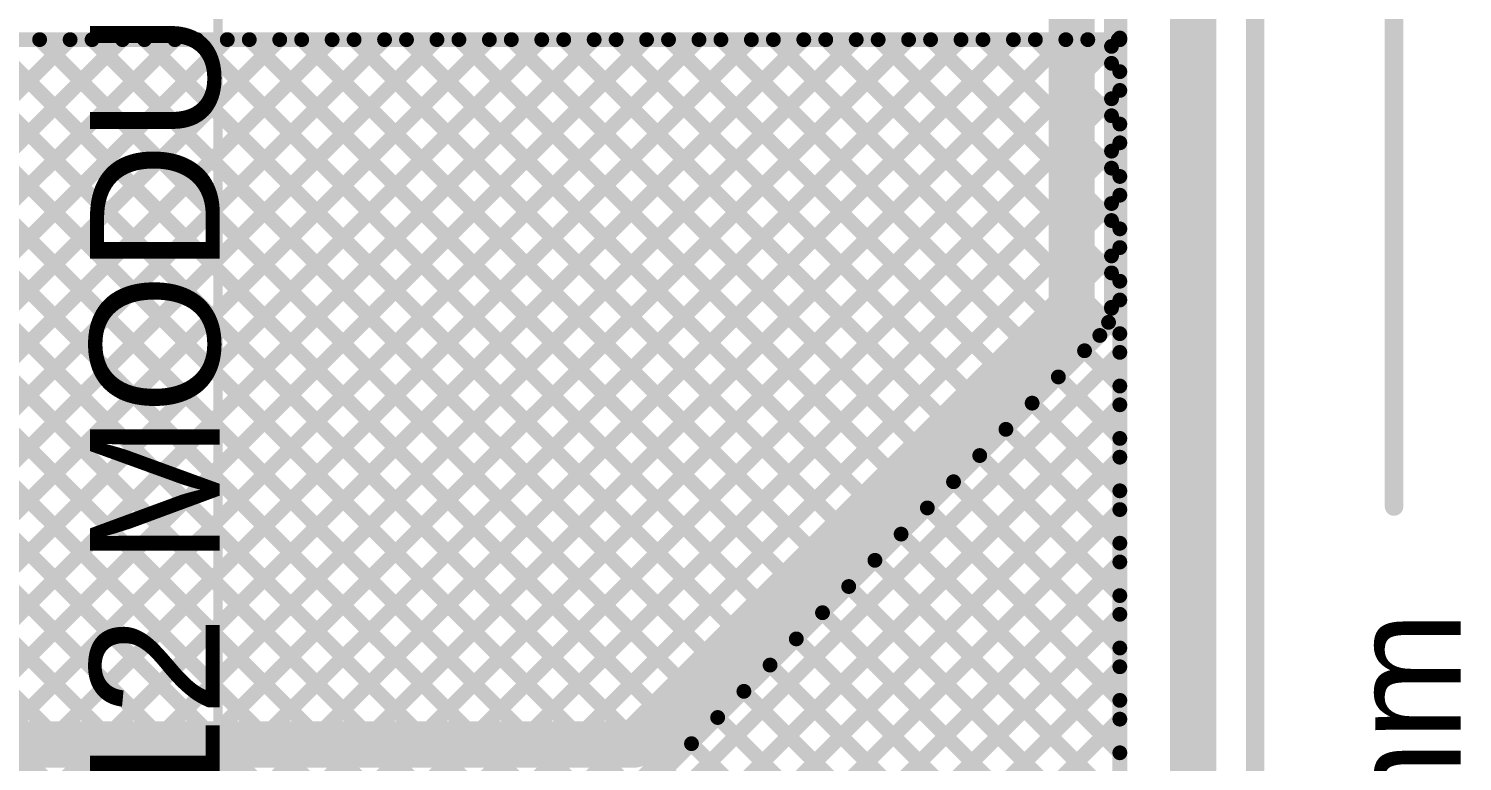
# Model space of a CAD drawing. Header units: millimetres. Extents: x -0.01 to 3.73, y -0.01 to 3.05.
# Drawn here: x 2.959 to 3.733, y 1.53 to 1.925 of the extents above; entities that cross this region are included whole.
import ezdxf

# ---------------------------------------------------------------- set-up
doc = ezdxf.new("R2010")
doc.units = ezdxf.units.MM
doc.header["$MEASUREMENT"] = 0
for name, color, linetype in [('BottomLayer', 5, 'Continuous'), ('Mechanical1', 6, 'Continuous'), ('Mechanical2', 216, 'Continuous'), ('TopLayer', 1, 'Continuous'), ('TopOverlay', 2, 'Continuous')]:
    doc.layers.add(name, color=color, linetype=linetype)
doc.styles.add('Arial', font='', dxfattribs={"height": 0.2})
doc.styles.get('Arial').set_extended_font_data('Arial')

# ---------------------------------------------------------------- blocks, each defined once
blk = doc.blocks.new('HC_12_M______8')
at = {"layer": 'TopOverlay', "const_width": 0.005}
for points in [[(1.07874, 0), (0, 0)], [(1.07874, -0.51968), (0, -0.51968)]]:
    blk.add_lwpolyline(points, dxfattribs=at)

msp = doc.modelspace()

# ---------------------------------------------------------------- linework, layer by layer
at = {"layer": 'BottomLayer'}
for points, const_width in [([(3.522, 1.775), (3.522, 2.20872)], 0.025), ([(3.5435, 1.775), (3.5435, 2.18398)], 0.008), ([(3.548, 0.1162), (3.548, 2.18398)], 0.008), ([(3.5435, 1.91586), (3.548, 1.92036)], 0.008), ([(3.5435, 1.9067), (3.548, 1.9022)], 0.008), ([(3.5435, 1.88758), (3.548, 1.89208)], 0.008), ([(3.5435, 1.87841), (3.548, 1.87391)], 0.008), ([(3.5435, 1.85929), (3.548, 1.86379)], 0.008), ([(3.5435, 1.85013), (3.548, 1.84563)], 0.008), ([(3.5435, 1.83101), (3.548, 1.83551)], 0.008), ([(3.5435, 1.82184), (3.548, 1.81734)], 0.008), ([(3.5435, 1.80273), (3.548, 1.80723)], 0.008), ([(3.5435, 1.79356), (3.548, 1.78906)], 0.008), ([(3.286, 1.539), (3.522, 1.775)], 0.025), ([(3.54349, 1.77443), (3.548, 1.77894)], 0.008), ([(3.5419, 1.76687), (3.548, 1.76078)], 0.008), ([(3.3012, 1.5238), (3.5372, 1.7598)], 0.008), ([(2.6595, 0.86216), (3.548, 1.75066)], 0.008), ([(3.52895, 1.75154), (3.548, 1.73249)], 0.008), ([(3.51481, 1.7374), (3.548, 1.70421)], 0.008), ([(2.6595, 0.83387), (3.548, 1.72237)], 0.008), ([(3.50066, 1.72326), (3.548, 1.67592)], 0.008), ([(3.48652, 1.70912), (3.548, 1.64764)], 0.008), ([(3.25816, 1.40425), (3.548, 1.69409)], 0.008), ([(3.47238, 1.69497), (3.548, 1.61935)], 0.008), ([(3.45824, 1.68083), (3.548, 1.59107)], 0.008), ([(3.29509, 1.4129), (3.548, 1.6658)], 0.008), ([(3.4441, 1.66669), (3.548, 1.56279)], 0.008), ([(3.42995, 1.65255), (3.548, 1.5345)], 0.008), ([(3.31595, 1.40547), (3.548, 1.63752)], 0.008), ([(3.41581, 1.63841), (3.548, 1.50622)], 0.008), ([(3.40167, 1.62426), (3.548, 1.47793)], 0.008), ([(3.33073, 1.39197), (3.548, 1.60924)], 0.008), ([(3.38753, 1.61012), (3.548, 1.44965)], 0.008), ([(3.37338, 1.59598), (3.548, 1.42136)], 0.008), ([(3.35924, 1.58184), (3.548, 1.39308)], 0.008), ([(3.37305, 1.406), (3.548, 1.58095)], 0.008), ([(3.3451, 1.56769), (3.50104, 1.41175)], 0.008), ([(3.33096, 1.55355), (3.47323, 1.41128)], 0.008), ([(3.40172, 1.40638), (3.548, 1.55267)], 0.008), ([(2.84, 1.539), (3.286, 1.539)], 0.025), ([(3.31682, 1.53941), (3.4546, 1.40163)], 0.008)]:
    msp.add_lwpolyline(points, dxfattribs=dict(at, const_width=const_width))
for points, const_width in [([(3.5415, 1.91586, 1), (3.5455, 1.91586, 1)], 0.004), ([(3.546, 1.92036, 1), (3.55, 1.92036, 1)], 0.004), ([(3.5415, 1.9067, 1), (3.5455, 1.9067, 1)], 0.004), ([(3.546, 1.9022, 1), (3.55, 1.9022, 1)], 0.004), ([(3.546, 1.89208, 1), (3.55, 1.89208, 1)], 0.004), ([(3.5415, 1.88758, 1), (3.5455, 1.88758, 1)], 0.004), ([(3.5415, 1.87841, 1), (3.5455, 1.87841, 1)], 0.004), ([(3.546, 1.87391, 1), (3.55, 1.87391, 1)], 0.004), ([(3.546, 1.86379, 1), (3.55, 1.86379, 1)], 0.004), ([(3.5415, 1.85929, 1), (3.5455, 1.85929, 1)], 0.004), ([(3.5415, 1.85013, 1), (3.5455, 1.85013, 1)], 0.004), ([(3.546, 1.84563, 1), (3.55, 1.84563, 1)], 0.004), ([(3.5415, 1.83101, 1), (3.5455, 1.83101, 1)], 0.004), ([(3.546, 1.83551, 1), (3.55, 1.83551, 1)], 0.004), ([(3.5415, 1.82184, 1), (3.5455, 1.82184, 1)], 0.004), ([(3.546, 1.81734, 1), (3.55, 1.81734, 1)], 0.004), ([(3.546, 1.80723, 1), (3.55, 1.80723, 1)], 0.004), ([(3.5415, 1.80273, 1), (3.5455, 1.80273, 1)], 0.004), ([(3.5415, 1.79356, 1), (3.5455, 1.79356, 1)], 0.004), ([(3.51575, 1.775, 1), (3.52825, 1.775, 1)], 0.0125), ([(3.51575, 1.775, 1), (3.52825, 1.775, 1)], 0.0125), ([(3.546, 1.78906, 1), (3.55, 1.78906, 1)], 0.004), ([(3.546, 1.77894, 1), (3.55, 1.77894, 1)], 0.004), ([(3.54149, 1.77443, 1), (3.54549, 1.77443, 1)], 0.004), ([(3.5415, 1.775, 1), (3.5455, 1.775, 1)], 0.004), ([(3.5415, 1.775, 1), (3.5455, 1.775, 1)], 0.004), ([(3.5415, 1.775, 1), (3.5455, 1.775, 1)], 0.004), ([(3.5399, 1.76687, 1), (3.5439, 1.76687, 1)], 0.004), ([(3.546, 1.76078, 1), (3.55, 1.76078, 1)], 0.004), ([(3.5352, 1.7598, 1), (3.5392, 1.7598, 1)], 0.004), ([(3.5352, 1.7598, 1), (3.5392, 1.7598, 1)], 0.004), ([(3.5352, 1.7598, 1), (3.5392, 1.7598, 1)], 0.004), ([(3.52695, 1.75154, 1), (3.53095, 1.75154, 1)], 0.004), ([(3.546, 1.75066, 1), (3.55, 1.75066, 1)], 0.004), ([(3.51281, 1.7374, 1), (3.51681, 1.7374, 1)], 0.004), ([(3.546, 1.73249, 1), (3.55, 1.73249, 1)], 0.004), ([(3.49866, 1.72326, 1), (3.50266, 1.72326, 1)], 0.004), ([(3.546, 1.72237, 1), (3.55, 1.72237, 1)], 0.004), ([(3.48452, 1.70912, 1), (3.48852, 1.70912, 1)], 0.004), ([(3.546, 1.70421, 1), (3.55, 1.70421, 1)], 0.004), ([(3.47038, 1.69497, 1), (3.47438, 1.69497, 1)], 0.004), ([(3.546, 1.69409, 1), (3.55, 1.69409, 1)], 0.004), ([(3.45624, 1.68083, 1), (3.46024, 1.68083, 1)], 0.004), ([(3.546, 1.67592, 1), (3.55, 1.67592, 1)], 0.004), ([(3.4421, 1.66669, 1), (3.4461, 1.66669, 1)], 0.004), ([(3.546, 1.6658, 1), (3.55, 1.6658, 1)], 0.004), ([(3.42795, 1.65255, 1), (3.43195, 1.65255, 1)], 0.004), ([(3.546, 1.64764, 1), (3.55, 1.64764, 1)], 0.004), ([(3.41381, 1.63841, 1), (3.41781, 1.63841, 1)], 0.004), ([(3.546, 1.63752, 1), (3.55, 1.63752, 1)], 0.004), ([(3.39967, 1.62426, 1), (3.40367, 1.62426, 1)], 0.004), ([(3.546, 1.61935, 1), (3.55, 1.61935, 1)], 0.004), ([(3.38553, 1.61012, 1), (3.38953, 1.61012, 1)], 0.004), ([(3.546, 1.60924, 1), (3.55, 1.60924, 1)], 0.004), ([(3.37138, 1.59598, 1), (3.37538, 1.59598, 1)], 0.004), ([(3.546, 1.59107, 1), (3.55, 1.59107, 1)], 0.004), ([(3.35724, 1.58184, 1), (3.36124, 1.58184, 1)], 0.004), ([(3.546, 1.58095, 1), (3.55, 1.58095, 1)], 0.004), ([(3.3431, 1.56769, 1), (3.3471, 1.56769, 1)], 0.004), ([(3.546, 1.56279, 1), (3.55, 1.56279, 1)], 0.004), ([(3.32896, 1.55355, 1), (3.33296, 1.55355, 1)], 0.004), ([(3.546, 1.55267, 1), (3.55, 1.55267, 1)], 0.004), ([(3.27975, 1.539, 1), (3.29225, 1.539, 1)], 0.0125), ([(3.27975, 1.539, 1), (3.29225, 1.539, 1)], 0.0125), ([(3.31482, 1.53941, 1), (3.31882, 1.53941, 1)], 0.004), ([(3.546, 1.5345, 1), (3.55, 1.5345, 1)], 0.004)]:
    msp.add_lwpolyline(points, format="xyb", close=True, dxfattribs=dict(at, const_width=const_width))
at = {"layer": 'BottomLayer', "const_width": 0.008}
msp.add_lwpolyline([(3.5435, 1.775, -0.198912), (3.5372, 1.7598)], format="xyb", dxfattribs=at)
msp.add_lwpolyline([(3.5435, 1.775, -0.198912), (3.5372, 1.7598)], format="xyb", dxfattribs=at)
at = {"layer": 'Mechanical1', "const_width": 0.01}
msp.add_lwpolyline([(3.696, 1.66744), (3.696, 2.945)], dxfattribs=at)
at = {"layer": 'Mechanical1', "const_width": 0.005}
msp.add_lwpolyline([(3.6935, 1.66744, 1), (3.6985, 1.66744, 1)], format="xyb", close=True, dxfattribs=at)
at = {"layer": 'Mechanical2', "const_width": 0.01}
msp.add_lwpolyline([(3.621, 2.945), (3.621, 0)], dxfattribs=at)
at = {"layer": 'TopLayer'}
for points, const_width in [([(3.5875, 1.21685), (3.5875, 1.942)], 0.025), ([(2.18712, 1.9195), (3.548, 1.9195)], 0.008), ([(2.7372, 1.33584), (3.32086, 1.9195)], 0.008), ([(2.7372, 1.36412), (3.29258, 1.9195)], 0.008), ([(2.7372, 1.30755), (3.34915, 1.9195)], 0.008), ([(2.74012, 1.67817), (2.98145, 1.9195)], 0.008), ([(2.74191, 1.56682), (3.09459, 1.9195)], 0.008), ([(2.74191, 1.5951), (3.0663, 1.9195)], 0.008), ([(2.74191, 1.53853), (3.12287, 1.9195)], 0.008), ([(2.74191, 1.62339), (3.03802, 1.9195)], 0.008), ([(2.74191, 1.65167), (3.00973, 1.9195)], 0.008), ([(2.74191, 1.45368), (3.20772, 1.9195)], 0.008), ([(2.74191, 1.48196), (3.17944, 1.9195)], 0.008), ([(2.74191, 1.4254), (3.23601, 1.9195)], 0.008), ([(2.74191, 1.51025), (3.15116, 1.9195)], 0.008), ([(2.74191, 1.39711), (3.26429, 1.9195)], 0.008), ([(2.75593, 1.298), (3.37743, 1.9195)], 0.008), ([(2.78422, 1.298), (3.40572, 1.9195)], 0.008), ([(2.8125, 1.298), (3.434, 1.9195)], 0.008), ([(2.84078, 1.298), (3.46228, 1.9195)], 0.008), ([(2.86907, 1.298), (3.49057, 1.9195)], 0.008), ([(2.88016, 1.9195), (3.32216, 1.4775)], 0.008), ([(2.89735, 1.298), (3.51885, 1.9195)], 0.008), ([(2.90844, 1.9195), (3.35044, 1.4775)], 0.008), ([(2.92564, 1.298), (3.54714, 1.9195)], 0.008), ([(2.93673, 1.9195), (3.37873, 1.4775)], 0.008), ([(2.96501, 1.9195), (3.40701, 1.4775)], 0.008), ([(2.99329, 1.9195), (3.43529, 1.4775)], 0.008), ([(3.02158, 1.9195), (3.46359, 1.47749)], 0.008), ([(3.04986, 1.9195), (3.548, 1.42136)], 0.008), ([(3.07815, 1.9195), (3.548, 1.44965)], 0.008), ([(3.10643, 1.9195), (3.548, 1.47793)], 0.008), ([(3.13472, 1.9195), (3.548, 1.50622)], 0.008), ([(3.163, 1.9195), (3.548, 1.5345)], 0.008), ([(3.19129, 1.9195), (3.548, 1.56279)], 0.008), ([(3.21957, 1.9195), (3.548, 1.59107)], 0.008), ([(3.24785, 1.9195), (3.548, 1.61935)], 0.008), ([(3.27614, 1.9195), (3.548, 1.64764)], 0.008), ([(3.30442, 1.9195), (3.548, 1.67592)], 0.008), ([(3.33271, 1.9195), (3.548, 1.70421)], 0.008), ([(3.36099, 1.9195), (3.548, 1.73249)], 0.008), ([(3.38928, 1.9195), (3.548, 1.76078)], 0.008), ([(3.41756, 1.9195), (3.548, 1.78906)], 0.008), ([(3.44584, 1.9195), (3.548, 1.81734)], 0.008), ([(3.47413, 1.9195), (3.548, 1.84563)], 0.008), ([(3.50241, 1.9195), (3.548, 1.87391)], 0.008), ([(3.5307, 1.9195), (3.548, 1.9022)], 0.008), ([(3.548, 1.30913), (3.548, 1.9195)], 0.008), ([(2.87196, 1.89941), (3.29814, 1.47323)], 0.008), ([(3.11729, 1.46137), (3.548, 1.89208)], 0.008), ([(2.87196, 1.87113), (3.28384, 1.45925)], 0.008), ([(3.14129, 1.45709), (3.548, 1.86379)], 0.008), ([(2.87196, 1.84284), (3.27002, 1.44479)], 0.008), ([(2.82696, 1.83128), (3.25573, 1.40251)], 0.008), ([(2.85113, 1.83539), (3.2665, 1.42002)], 0.008), ([(3.15748, 1.44499), (3.548, 1.83551)], 0.008), ([(2.8195, 1.81045), (3.24233, 1.38762)], 0.008), ([(3.1675, 1.42672), (3.548, 1.80723)], 0.008), ([(2.81815, 1.78351), (3.14909, 1.45258)], 0.008), ([(3.16698, 1.39792), (3.548, 1.77894)], 0.008), ([(2.80539, 1.76799), (3.11261, 1.46077)], 0.008), ([(2.79125, 1.75385), (3.09274, 1.45236)], 0.008), ([(3.041, 1.24366), (3.548, 1.75066)], 0.008), ([(2.77711, 1.7397), (3.07929, 1.43752)], 0.008), ([(2.76297, 1.72556), (3.07277, 1.41576)], 0.008), ([(3.30024, 1.47461), (3.548, 1.72237)], 0.008), ([(3.33141, 1.4775), (3.548, 1.69409)], 0.008), ([(3.3597, 1.4775), (3.548, 1.6658)], 0.008), ([(3.38798, 1.4775), (3.548, 1.63752)], 0.008), ([(3.41626, 1.4775), (3.548, 1.60924)], 0.008), ([(3.44455, 1.4775), (3.548, 1.58095)], 0.008), ([(3.47121, 1.47587), (3.548, 1.55267)], 0.008)]:
    msp.add_lwpolyline(points, dxfattribs=dict(at, const_width=const_width))
at = {"layer": 'TopLayer', "const_width": 0.004}
for points in [[(2.96301, 1.9195, 1), (2.96701, 1.9195, 1)], [(2.97945, 1.9195, 1), (2.98345, 1.9195, 1)], [(2.9913, 1.9195, 1), (2.9953, 1.9195, 1)], [(3.00773, 1.9195, 1), (3.01173, 1.9195, 1)], [(3.01958, 1.9195, 1), (3.02358, 1.9195, 1)], [(3.03602, 1.9195, 1), (3.04002, 1.9195, 1)], [(3.04786, 1.9195, 1), (3.05186, 1.9195, 1)], [(3.0643, 1.9195, 1), (3.0683, 1.9195, 1)], [(3.07615, 1.9195, 1), (3.08015, 1.9195, 1)], [(3.09259, 1.9195, 1), (3.09659, 1.9195, 1)], [(3.10443, 1.9195, 1), (3.10843, 1.9195, 1)], [(3.12087, 1.9195, 1), (3.12487, 1.9195, 1)], [(3.13272, 1.9195, 1), (3.13672, 1.9195, 1)], [(3.14916, 1.9195, 1), (3.15316, 1.9195, 1)], [(3.161, 1.9195, 1), (3.165, 1.9195, 1)], [(3.17744, 1.9195, 1), (3.18144, 1.9195, 1)], [(3.18929, 1.9195, 1), (3.19329, 1.9195, 1)], [(3.20573, 1.9195, 1), (3.20973, 1.9195, 1)], [(3.21757, 1.9195, 1), (3.22157, 1.9195, 1)], [(3.23401, 1.9195, 1), (3.23801, 1.9195, 1)], [(3.24585, 1.9195, 1), (3.24985, 1.9195, 1)], [(3.26229, 1.9195, 1), (3.26629, 1.9195, 1)], [(3.27414, 1.9195, 1), (3.27814, 1.9195, 1)], [(3.29058, 1.9195, 1), (3.29458, 1.9195, 1)], [(3.30242, 1.9195, 1), (3.30642, 1.9195, 1)], [(3.31886, 1.9195, 1), (3.32286, 1.9195, 1)], [(3.33071, 1.9195, 1), (3.33471, 1.9195, 1)], [(3.34715, 1.9195, 1), (3.35115, 1.9195, 1)], [(3.35899, 1.9195, 1), (3.36299, 1.9195, 1)], [(3.37543, 1.9195, 1), (3.37943, 1.9195, 1)], [(3.38728, 1.9195, 1), (3.39128, 1.9195, 1)], [(3.40372, 1.9195, 1), (3.40772, 1.9195, 1)], [(3.41556, 1.9195, 1), (3.41956, 1.9195, 1)], [(3.432, 1.9195, 1), (3.436, 1.9195, 1)], [(3.44384, 1.9195, 1), (3.44784, 1.9195, 1)], [(3.46028, 1.9195, 1), (3.46428, 1.9195, 1)], [(3.47213, 1.9195, 1), (3.47613, 1.9195, 1)], [(3.48857, 1.9195, 1), (3.49257, 1.9195, 1)], [(3.50041, 1.9195, 1), (3.50441, 1.9195, 1)], [(3.51685, 1.9195, 1), (3.52085, 1.9195, 1)], [(3.5287, 1.9195, 1), (3.5327, 1.9195, 1)], [(3.54514, 1.9195, 1), (3.54914, 1.9195, 1)], [(3.546, 1.9195, 1), (3.55, 1.9195, 1)], [(3.546, 1.9195, 1), (3.55, 1.9195, 1)], [(3.546, 1.9022, 1), (3.55, 1.9022, 1)], [(3.546, 1.89208, 1), (3.55, 1.89208, 1)], [(3.546, 1.87391, 1), (3.55, 1.87391, 1)], [(3.546, 1.86379, 1), (3.55, 1.86379, 1)], [(3.546, 1.84563, 1), (3.55, 1.84563, 1)], [(3.546, 1.83551, 1), (3.55, 1.83551, 1)], [(3.546, 1.81734, 1), (3.55, 1.81734, 1)], [(3.546, 1.80723, 1), (3.55, 1.80723, 1)], [(3.546, 1.78906, 1), (3.55, 1.78906, 1)], [(3.546, 1.77894, 1), (3.55, 1.77894, 1)], [(3.546, 1.76078, 1), (3.55, 1.76078, 1)], [(3.546, 1.75066, 1), (3.55, 1.75066, 1)], [(3.546, 1.73249, 1), (3.55, 1.73249, 1)], [(3.546, 1.72237, 1), (3.55, 1.72237, 1)], [(3.546, 1.70421, 1), (3.55, 1.70421, 1)], [(3.546, 1.69409, 1), (3.55, 1.69409, 1)], [(3.546, 1.67592, 1), (3.55, 1.67592, 1)], [(3.546, 1.6658, 1), (3.55, 1.6658, 1)], [(3.546, 1.64764, 1), (3.55, 1.64764, 1)], [(3.546, 1.63752, 1), (3.55, 1.63752, 1)], [(3.546, 1.61935, 1), (3.55, 1.61935, 1)], [(3.546, 1.60924, 1), (3.55, 1.60924, 1)], [(3.546, 1.59107, 1), (3.55, 1.59107, 1)], [(3.546, 1.58095, 1), (3.55, 1.58095, 1)], [(3.546, 1.56279, 1), (3.55, 1.56279, 1)], [(3.546, 1.55267, 1), (3.55, 1.55267, 1)], [(3.546, 1.5345, 1), (3.55, 1.5345, 1)]]:
    msp.add_lwpolyline(points, format="xyb", close=True, dxfattribs=at)

# ---------------------------------------------------------------- block references
at = {"rotation": 270}
msp.add_blockref('HC_12_M______8', (3.58091, 2.43874), dxfattribs=at)

# ---------------------------------------------------------------- texts
at = {"layer": 'Mechanical1', "style": 'Arial'}
msp.add_text('74.80mm', height=0.06, rotation=90, dxfattribs=at).set_placement((3.73199, 1.26156))
at = {"layer": 'TopOverlay', "style": 'Arial'}
msp.add_text('HC12 MODULE', height=0.07, rotation=90, dxfattribs=at).set_placement((3.06218, 1.3585))

doc.saveas('drawing.dxf')
